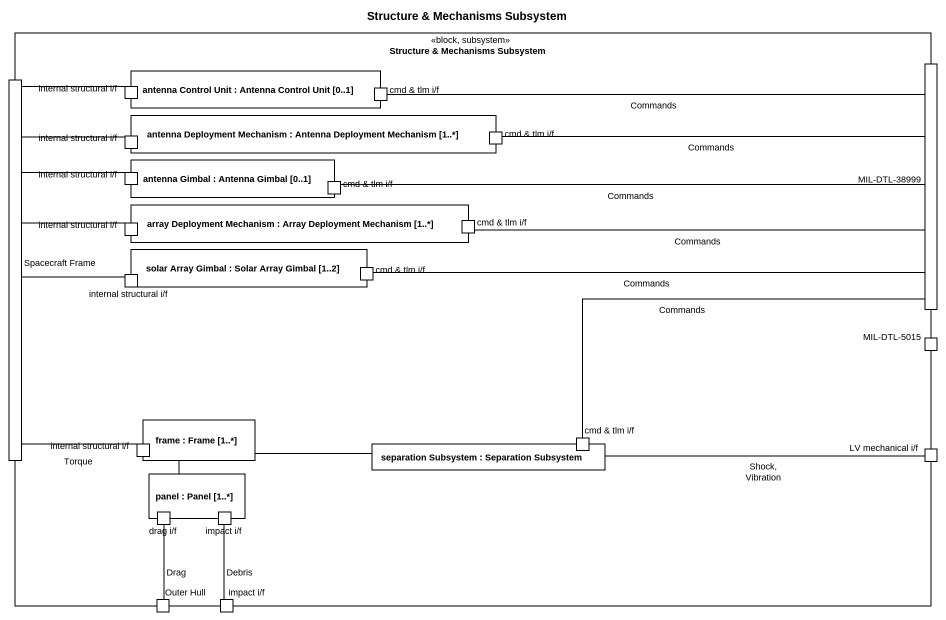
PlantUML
@startuml
title Structure & Mechanisms Subsystem
rectangle "Structure & Mechanisms Subsystem" as Structure_Mechanisms <<block, subsystem>> {
  port "Spacecraft Frame" as Spacecraft_Frame
  rectangle "antenna Control Unit : Antenna Control Unit [0..1]" as antenna_Control_Unit {
    port "internal structural i/f" as internal_structural_i_f
    port "cmd & tlm i/f" as cmd_tlm_i_f
  }
  port "MIL-DTL-38999" as MIL_DTL_38999
  rectangle "antenna Deployment Mechanism : Antenna Deployment Mechanism [1..*]" as antenna_Deployment_Mechanism {
    port "internal structural i/f" as internal_structural_i_f_2
    port "cmd & tlm i/f" as cmd_tlm_i_f_2
  }
  rectangle "antenna Gimbal : Antenna Gimbal [0..1]" as antenna_Gimbal {
    port "internal structural i/f" as internal_structural_i_f_3
    port "cmd & tlm i/f" as cmd_tlm_i_f_3
  }
  rectangle "array Deployment Mechanism : Array Deployment Mechanism [1..*]" as array_Deployment_Mechanism {
    port "internal structural i/f" as internal_structural_i_f_4
    port "cmd & tlm i/f" as cmd_tlm_i_f_4
  }
  rectangle "solar Array Gimbal : Solar Array Gimbal [1..2]" as solar_Array_Gimbal {
    port "internal structural i/f" as internal_structural_i_f_5
    port "cmd & tlm i/f" as cmd_tlm_i_f_5
  }
  port "MIL-DTL-5015" as MIL_DTL_5015
  rectangle "frame : Frame [1..*]" as frame_ {
    port "internal structural i/f" as internal_structural_i_f_6
  }
  rectangle "separation Subsystem : Separation Subsystem" as separation_Subsystem {
    port "cmd & tlm i/f" as cmd_tlm_i_f_6
  }
  port "LV mechanical i/f" as LV_mechanical_i_f
  rectangle "panel : Panel [1..*]" as panel {
    port "drag i/f" as drag_i_f
    port "impact i/f" as impact_i_f
  }
  port "Outer Hull" as Outer_Hull
  port "impact i/f" as impact_i_f_2
}
Spacecraft_Frame -up- internal_structural_i_f
Spacecraft_Frame -up- internal_structural_i_f_2
Spacecraft_Frame -up- internal_structural_i_f_3
Spacecraft_Frame -right- internal_structural_i_f_4
Spacecraft_Frame -right- internal_structural_i_f_5
Spacecraft_Frame -- internal_structural_i_f_6 : Torque
MIL_DTL_38999 -left- cmd_tlm_i_f : Commands
MIL_DTL_38999 -left- cmd_tlm_i_f_2 : Commands
MIL_DTL_38999 -left- cmd_tlm_i_f_3 : Commands
MIL_DTL_38999 -left- cmd_tlm_i_f_4 : Commands
MIL_DTL_38999 -left- cmd_tlm_i_f_5 : Commands
MIL_DTL_38999 -- cmd_tlm_i_f_6 : Commands
frame_ -right- separation_Subsystem
frame_ -- panel
separation_Subsystem -right- LV_mechanical_i_f : Shock, Vibration
Outer_Hull -up- drag_i_f : Drag
impact_i_f_2 -up- impact_i_f : Debris
@enduml
